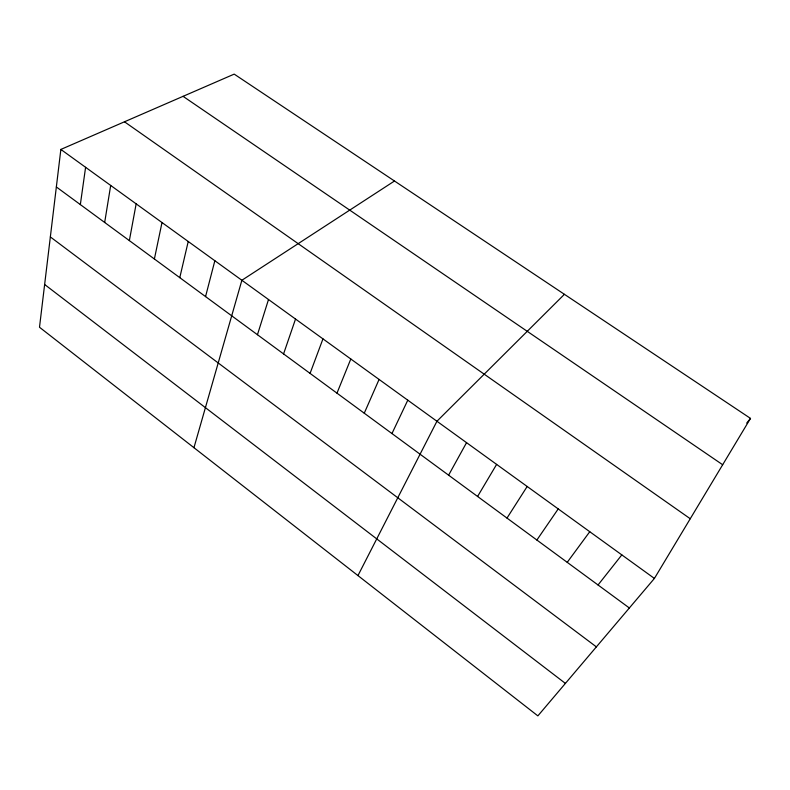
<?xml version="1.0" encoding="UTF-8"?>
<svg xmlns="http://www.w3.org/2000/svg" width="790" height="790" viewBox="0 0 790 790"><rect width="100%" height="100%" fill="white"/><g stroke="black" fill="none" stroke-linecap="round" stroke-linejoin="round"><path stroke-width="1.19" d="M60.86 149.429L39.5 327.248L537.871 715.878L654.406 578.438L750.5 418.394L234.196 74.122L60.86 149.429L654.406 578.438M80.343 204.59L85.597 167.302M104.675 222.474L110.689 185.443M129.353 240.604L136.156 203.85M154.386 259.001L161.999 222.523M179.784 277.655L188.227 241.483M205.558 296.596L214.85 260.73M193.955 447.693L241.878 280.262L394.496 181.009M257.451 334.723L268.501 299.509M283.571 353.92L295.529 319.041M310.075 373.394L322.962 338.871M336.975 393.153L350.809 358.996M364.259 413.2L379.082 379.427M391.959 433.552L407.788 400.184M357.959 575.584L436.939 421.248L564.415 294.315M448.611 475.175L466.554 442.657M477.585 496.466L496.624 464.392M507.002 518.082L527.177 486.472M536.884 540.034L558.224 508.908M567.23 562.332L589.765 531.71M598.05 584.975L621.829 554.886M746.708 423.084L750.5 418.394M183.063 96.331L722.672 464.747M124.474 121.788L690.253 518.734M56.357 186.963L629.354 607.984M50.353 236.931L596.381 646.872M44.635 284.489L565.403 683.409"/></g></svg>
